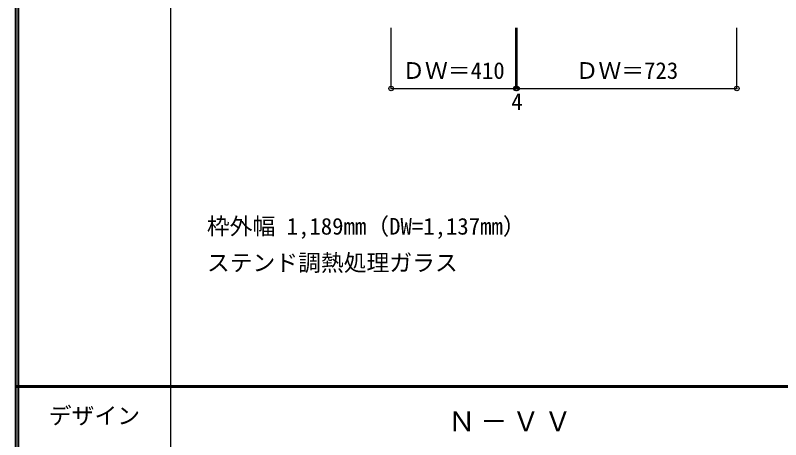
# Model space of a CAD drawing. Units: millimetres, scale not verified. Extents: x -6000 to 5700, y -4307 to 4175.
# Drawn here: x -6000 to -3483, y 12 to 1409 of the extents above; entities that cross this region are included whole.
import ezdxf
from ezdxf.enums import TextEntityAlignment as Align

# ---------------------------------------------------------------- set-up
doc = ezdxf.new("R2010")
doc.units = ezdxf.units.MM
doc.header["$LTSCALE"] = 30
doc.header["$PDMODE"] = 32
doc.header["$PDSIZE"] = 15
for name, color, linetype in [('0-A_文字', 7, 'Continuous'), ('0-B_寸法', 7, 'Continuous'), ('F-1_枠', 6, 'Continuous'), ('F-A_文字', 7, 'Continuous')]:
    doc.layers.add(name, color=color, linetype=linetype)
doc.styles.add('ＭＳ ゴシック', font='')
doc.styles.get('ＭＳ ゴシック').set_extended_font_data('MS Gothic')

msp = doc.modelspace()

# ---------------------------------------------------------------- linework, layer by layer
at = {"layer": '0-B_寸法', "color": 4}
for p, q in [((-4764, 1168), (-4764, 1368)), ((-4354, 1168), (-4354, 1368)), ((-3627, 1168), (-3627, 1368)), ((-4350, 1168), (-3627, 1168))]:
    msp.add_line(p, q, dxfattribs=at)
msp.add_lwpolyline([(-4764, 1168), (-4354, 1168), (-4350, 1168), (-4350, 1368)], dxfattribs=at)
at = {"layer": '0-B_寸法'}
for p in [(-4764, 1168), (-4354, 1168), (-4350, 1168), (-3627, 1168)]:
    msp.add_point(p, dxfattribs=at)
at = {"layer": 'F-1_枠'}
for p, q in [((-6000, 4175), (-6000, -4205)), ((-5995, 4175), (-5995, -4205)), ((-5990, 4175), (-5990, -4205)), ((-5490, 4175), (-5490, -3790)), ((-6000, 190.5), (5700, 190.5)), ((-6000, 187.5), (5700, 187.5)), ((-6000, 184.5), (5700, 184.5))]:
    msp.add_line(p, q, dxfattribs=at)

# ---------------------------------------------------------------- texts
at = {"layer": '0-A_文字', "style": 'ＭＳ ゴシック'}
for s, p in [('枠外幅 1,189mm（DW=1,137mm）', (-5370, 670.5)), ('ステンド調熱処理ガラス', (-5370, 550.5))]:
    msp.add_text(s, height=54.99, dxfattribs=at).set_placement(p, align=Align.BOTTOM_LEFT)
at = {"layer": '0-A_文字', "insert": (-4576.7, 39.5), "char_height": 65.98, "attachment_point": 7, "style": 'ＭＳ ゴシック'}
msp.add_mtext('\\T1.17;Ｎ－ＶＶ', dxfattribs=at)
at = {"layer": '0-B_寸法', "style": 'ＭＳ ゴシック'}
for s, p in [('ＤＷ＝410', (-4727.75, 1183)), ('ＤＷ＝723', (-4157.25, 1183)), ('4', (-4368.75, 1080.61))]:
    msp.add_text(s, height=54.99, dxfattribs=at).set_placement(p, align=Align.BOTTOM_LEFT)
at = {"layer": 'F-A_文字', "style": 'ＭＳ ゴシック'}
msp.add_text('デザイン', height=54.99, dxfattribs=at).set_placement((-5890, 47), align=Align.BOTTOM_LEFT)

doc.saveas('drawing.dxf')
